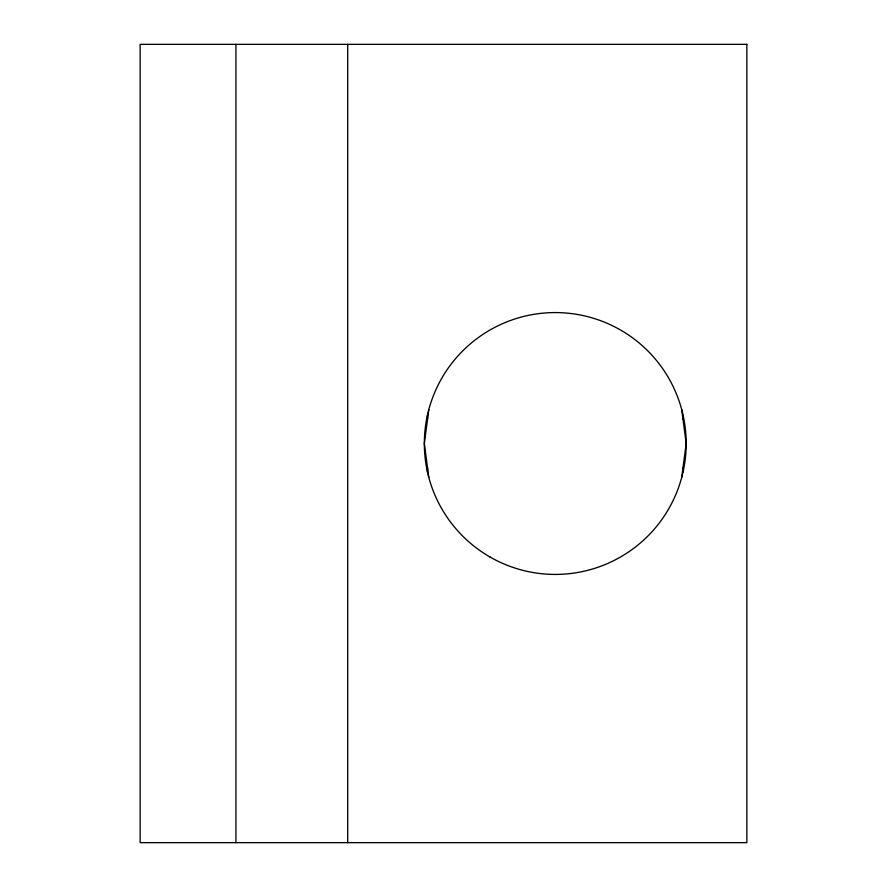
<?xml version="1.0" encoding="UTF-8"?>
<svg xmlns="http://www.w3.org/2000/svg" width="887" height="887" viewBox="0 0 887 887"><rect width="100%" height="100%" fill="white"/><g stroke="black" fill="none" stroke-linecap="round" stroke-linejoin="round"><path stroke-width="1.33" d="M427.412 471.873L427.534 467.759M428.798 409.617L424.341 443.5L428.798 477.383M681.726 477.383L686.183 443.5L681.726 409.617M427.412 415.127L427.534 419.241M682.99 415.127L682.99 419.241M682.99 467.759L682.99 471.873M347.704 44.35L347.704 842.65M235.942 44.35L235.942 842.65M746.854 44.35L140.146 44.35L140.146 842.65L746.854 842.65L746.854 44.35M489.801 556.881A130.921 130.921 0 0 0 686.183 443.5A130.921 130.921 0 0 0 489.801 330.119A130.921 130.921 0 0 0 489.801 556.881"/></g></svg>
